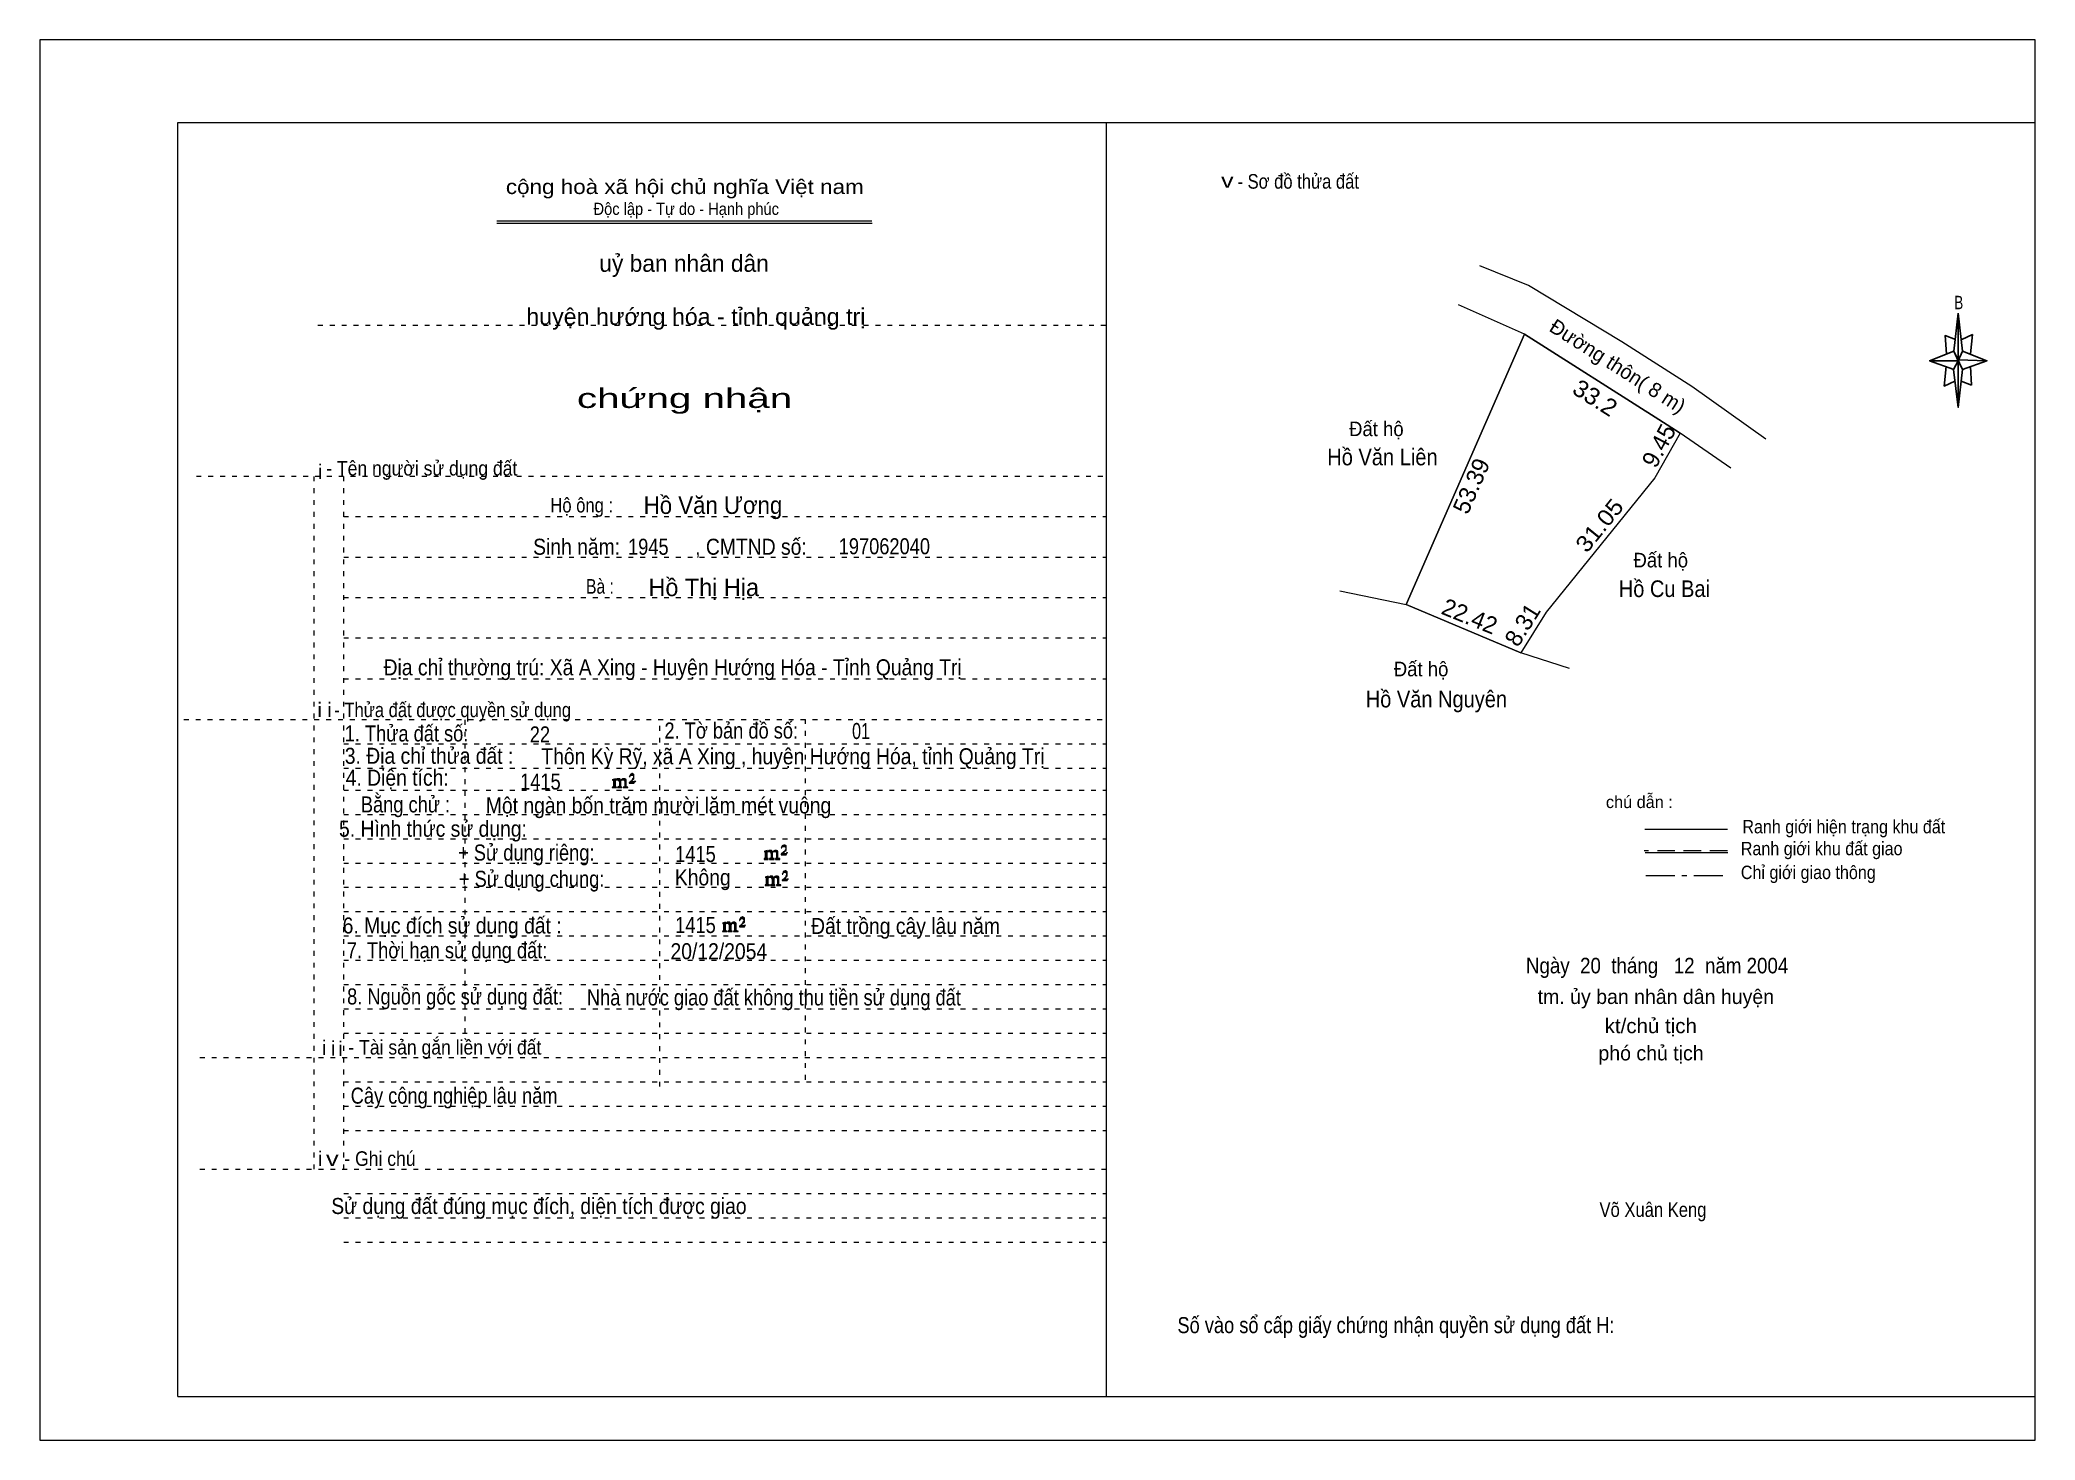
# Model space of a CAD drawing. Header units: centimetres. Extents: x -0.5 to 40.6, y -0.5 to 28.3.
import ezdxf
from ezdxf.enums import TextEntityAlignment as Align

# ---------------------------------------------------------------- set-up
doc = ezdxf.new("R2010")
doc.units = ezdxf.units.CM
doc.header["$LTSCALE"] = 0.12
for name, pattern in [('DOT_DASHED', [7.7, 5, -1.2, 0.3, -1.2]), ('DOTTED', [1.5, 0.3, -1.2]), ('MEDIUM_DASHED', [4.5, 3, -1.5])]:
    doc.linetypes.add(name, pattern=pattern)
for name, color, linetype, lineweight in [('1', 7, 'DOTTED', 13), ('5', 7, 'Continuous', 13), ('50', 7, 'Continuous', 25)]:
    doc.layers.add(name, color=color, linetype=linetype, lineweight=lineweight)

msp = doc.modelspace()

# ---------------------------------------------------------------- hatches: boundary and pattern name
at = {"layer": '50'}
for points in [[(11.74, 12.97), (11.77, 13.02), (11.77, 13.02), (11.76, 13), (11.74, 13), (11.73, 13), (11.68, 13), (11.71, 13.04), (11.72, 13.05), (11.74, 13.06), (11.74, 13.08), (11.74, 13.1), (11.74, 13.12), (11.74, 13.13), (11.74, 13.15), (11.73, 13.16), (11.72, 13.16), (11.71, 13.17), (11.7, 13.17), (11.68, 13.16), (11.68, 13.16), (11.67, 13.15), (11.66, 13.13), (11.64, 13.11), (11.66, 13.11), (11.66, 13.13), (11.67, 13.13), (11.68, 13.14), (11.7, 13.14), (11.71, 13.14), (11.72, 13.13), (11.73, 13.13), (11.73, 13.1), (11.73, 13.08), (11.71, 13.06), (11.71, 13.04), (11.7, 13.03), (11.64, 12.98), (11.64, 12.97)], [(11.32, 12.91), (11.32, 12.9), (11.32, 12.89), (11.3, 12.89), (11.29, 12.89), (11.29, 12.88), (11.38, 12.88), (11.38, 12.89), (11.37, 12.89), (11.36, 12.89), (11.36, 12.9), (11.36, 12.91), (11.36, 13.02), (11.36, 13.03), (11.37, 13.04), (11.39, 13.04), (11.4, 13.04), (11.41, 13.04), (11.42, 13.03), (11.44, 13), (11.44, 12.91), (11.42, 12.9), (11.42, 12.89), (11.41, 12.89), (11.4, 12.89), (11.4, 12.88), (11.49, 12.88), (11.49, 12.89), (11.48, 12.89), (11.47, 12.89), (11.47, 12.9), (11.47, 12.91), (11.47, 13.02), (11.49, 13.04), (11.5, 13.04), (11.51, 13.04), (11.54, 13.04), (11.54, 13.03), (11.55, 13.02), (11.55, 13), (11.55, 12.91), (11.55, 12.9), (11.54, 12.89), (11.54, 12.89), (11.52, 12.89), (11.52, 12.88), (11.61, 12.88), (11.61, 12.89), (11.6, 12.89), (11.59, 12.89), (11.58, 12.9), (11.58, 12.91), (11.58, 12.98), (11.58, 13.03), (11.58, 13.04), (11.57, 13.05), (11.55, 13.06), (11.52, 13.06), (11.51, 13.06), (11.49, 13.05), (11.46, 13.03), (11.46, 13.04), (11.45, 13.06), (11.44, 13.06), (11.42, 13.06), (11.4, 13.06), (11.39, 13.06), (11.37, 13.04), (11.36, 13.04), (11.36, 13.03), (11.36, 13.03), (11.36, 13.04), (11.36, 13.06), (11.29, 13.04), (11.29, 13.04), (11.3, 13.04), (11.32, 13.03), (11.32, 13.02), (11.32, 13.01)], [(14.44, 11.44), (14.44, 11.43), (14.44, 11.42), (14.43, 11.42), (14.42, 11.42), (14.42, 11.4), (14.5, 11.4), (14.5, 11.42), (14.49, 11.42), (14.48, 11.42), (14.48, 11.43), (14.48, 11.44), (14.48, 11.55), (14.48, 11.56), (14.49, 11.57), (14.52, 11.57), (14.53, 11.57), (14.54, 11.57), (14.55, 11.56), (14.56, 11.52), (14.56, 11.44), (14.55, 11.43), (14.55, 11.42), (14.54, 11.42), (14.53, 11.42), (14.53, 11.4), (14.62, 11.4), (14.62, 11.42), (14.6, 11.42), (14.59, 11.42), (14.59, 11.43), (14.59, 11.44), (14.59, 11.55), (14.62, 11.57), (14.63, 11.57), (14.64, 11.57), (14.66, 11.57), (14.66, 11.56), (14.67, 11.55), (14.67, 11.52), (14.67, 11.44), (14.67, 11.43), (14.66, 11.42), (14.66, 11.42), (14.65, 11.42), (14.65, 11.4), (14.74, 11.4), (14.74, 11.42), (14.72, 11.42), (14.71, 11.42), (14.7, 11.43), (14.7, 11.44), (14.7, 11.51), (14.7, 11.56), (14.7, 11.57), (14.69, 11.58), (14.67, 11.59), (14.65, 11.59), (14.64, 11.59), (14.62, 11.58), (14.58, 11.56), (14.58, 11.57), (14.57, 11.59), (14.56, 11.59), (14.55, 11.59), (14.53, 11.59), (14.52, 11.59), (14.49, 11.57), (14.48, 11.57), (14.48, 11.56), (14.48, 11.56), (14.48, 11.57), (14.48, 11.59), (14.42, 11.57), (14.42, 11.57), (14.43, 11.57), (14.44, 11.56), (14.44, 11.55), (14.44, 11.54)], [(14.87, 11.5), (14.89, 11.55), (14.89, 11.55), (14.88, 11.52), (14.87, 11.52), (14.86, 11.52), (14.8, 11.52), (14.84, 11.57), (14.85, 11.58), (14.87, 11.59), (14.87, 11.61), (14.87, 11.62), (14.87, 11.65), (14.87, 11.66), (14.87, 11.68), (14.86, 11.69), (14.85, 11.69), (14.84, 11.7), (14.82, 11.7), (14.8, 11.69), (14.8, 11.69), (14.79, 11.68), (14.78, 11.66), (14.77, 11.64), (14.78, 11.64), (14.78, 11.66), (14.79, 11.66), (14.8, 11.67), (14.82, 11.67), (14.84, 11.67), (14.85, 11.66), (14.86, 11.66), (14.86, 11.62), (14.86, 11.61), (14.84, 11.59), (14.84, 11.57), (14.82, 11.56), (14.77, 11.51), (14.77, 11.5)], [(14.89, 10.97), (14.91, 11.01), (14.91, 11.01), (14.9, 10.99), (14.89, 10.99), (14.88, 10.99), (14.82, 10.99), (14.86, 11.04), (14.87, 11.05), (14.89, 11.06), (14.89, 11.08), (14.89, 11.09), (14.89, 11.11), (14.89, 11.12), (14.89, 11.15), (14.88, 11.16), (14.87, 11.16), (14.86, 11.17), (14.85, 11.17), (14.82, 11.16), (14.82, 11.16), (14.81, 11.15), (14.8, 11.12), (14.79, 11.1), (14.8, 11.1), (14.8, 11.12), (14.81, 11.12), (14.82, 11.14), (14.85, 11.14), (14.86, 11.14), (14.87, 11.12), (14.88, 11.12), (14.88, 11.09), (14.88, 11.08), (14.86, 11.06), (14.86, 11.04), (14.85, 11.02), (14.79, 10.98), (14.79, 10.97)], [(14.46, 10.9), (14.46, 10.89), (14.46, 10.88), (14.45, 10.88), (14.44, 10.88), (14.44, 10.87), (14.53, 10.87), (14.53, 10.88), (14.52, 10.88), (14.5, 10.88), (14.5, 10.89), (14.5, 10.9), (14.5, 11.01), (14.5, 11.02), (14.52, 11.04), (14.54, 11.04), (14.55, 11.04), (14.56, 11.04), (14.57, 11.02), (14.58, 10.99), (14.58, 10.9), (14.57, 10.89), (14.57, 10.88), (14.56, 10.88), (14.55, 10.88), (14.55, 10.87), (14.64, 10.87), (14.64, 10.88), (14.63, 10.88), (14.62, 10.88), (14.62, 10.89), (14.62, 10.9), (14.62, 11.01), (14.64, 11.04), (14.65, 11.04), (14.66, 11.04), (14.68, 11.04), (14.68, 11.02), (14.69, 11.01), (14.69, 10.99), (14.69, 10.9), (14.69, 10.89), (14.68, 10.88), (14.68, 10.88), (14.67, 10.88), (14.67, 10.87), (14.76, 10.87), (14.76, 10.88), (14.75, 10.88), (14.74, 10.88), (14.72, 10.89), (14.72, 10.9), (14.72, 10.98), (14.72, 11.02), (14.72, 11.04), (14.71, 11.05), (14.69, 11.06), (14.67, 11.06), (14.66, 11.06), (14.64, 11.05), (14.6, 11.02), (14.6, 11.04), (14.59, 11.06), (14.58, 11.06), (14.57, 11.06), (14.55, 11.06), (14.54, 11.06), (14.52, 11.04), (14.5, 11.04), (14.5, 11.02), (14.5, 11.02), (14.5, 11.04), (14.5, 11.06), (14.44, 11.04), (14.44, 11.04), (14.45, 11.04), (14.46, 11.02), (14.46, 11.01), (14.46, 11)], [(13.58, 9.95), (13.58, 9.94), (13.58, 9.93), (13.57, 9.93), (13.56, 9.93), (13.56, 9.92), (13.65, 9.92), (13.65, 9.93), (13.64, 9.93), (13.62, 9.93), (13.62, 9.94), (13.62, 9.95), (13.62, 10.06), (13.62, 10.07), (13.64, 10.09), (13.66, 10.09), (13.67, 10.09), (13.68, 10.09), (13.69, 10.07), (13.7, 10.04), (13.7, 9.95), (13.69, 9.94), (13.69, 9.93), (13.68, 9.93), (13.67, 9.93), (13.67, 9.92), (13.76, 9.92), (13.76, 9.93), (13.75, 9.93), (13.74, 9.93), (13.74, 9.94), (13.74, 9.95), (13.74, 10.06), (13.76, 10.09), (13.77, 10.09), (13.78, 10.09), (13.8, 10.09), (13.8, 10.07), (13.81, 10.06), (13.81, 10.04), (13.81, 9.95), (13.81, 9.94), (13.8, 9.93), (13.8, 9.93), (13.79, 9.93), (13.79, 9.92), (13.88, 9.92), (13.88, 9.93), (13.87, 9.93), (13.86, 9.93), (13.84, 9.94), (13.84, 9.95), (13.84, 10.03), (13.84, 10.07), (13.84, 10.09), (13.83, 10.1), (13.81, 10.11), (13.79, 10.11), (13.78, 10.11), (13.76, 10.1), (13.72, 10.07), (13.72, 10.09), (13.71, 10.11), (13.7, 10.11), (13.69, 10.11), (13.67, 10.11), (13.66, 10.11), (13.64, 10.09), (13.62, 10.09), (13.62, 10.07), (13.62, 10.07), (13.62, 10.09), (13.62, 10.11), (13.56, 10.09), (13.56, 10.09), (13.57, 10.09), (13.58, 10.07), (13.58, 10.06), (13.58, 10.05)], [(14.01, 10.02), (14.03, 10.06), (14.03, 10.06), (14.02, 10.04), (14.01, 10.04), (14, 10.04), (13.94, 10.04), (13.98, 10.09), (13.99, 10.1), (14.01, 10.11), (14.01, 10.13), (14.01, 10.14), (14.01, 10.16), (14.01, 10.17), (14.01, 10.2), (14, 10.21), (13.99, 10.21), (13.98, 10.22), (13.97, 10.22), (13.94, 10.21), (13.94, 10.21), (13.93, 10.2), (13.92, 10.17), (13.91, 10.15), (13.92, 10.15), (13.92, 10.17), (13.93, 10.17), (13.94, 10.19), (13.97, 10.19), (13.98, 10.19), (13.99, 10.17), (14, 10.17), (14, 10.14), (14, 10.13), (13.98, 10.11), (13.98, 10.09), (13.97, 10.07), (13.91, 10.03), (13.91, 10.02)]]:
    msp.add_hatch(color=256, dxfattribs=at).paths.add_polyline_path(points)

# ---------------------------------------------------------------- linework, layer by layer
at = {"layer": '1', "linetype": 'Continuous'}
for p, q in [((2.36, 0.36), (2.36, 26.56)), ((2.36, 26.56), (40.56, 26.56)), ((21.46, 0.36), (21.46, 26.56)), ((40.56, 0.36), (40.56, 26.56)), ((8.92, 24.54), (16.63, 24.54)), ((8.92, 24.49), (16.64, 24.49)), ((2.36, 0.36), (40.56, 0.36))]:
    msp.add_line(p, q, dxfattribs=at)
at = {"layer": '1'}
for p, q in [((5.24, 22.39), (21.46, 22.39)), ((2.74, 19.29), (21.46, 19.29)), ((5.16, 5.03), (5.16, 19.29)), ((5.77, 5.03), (5.77, 19.29)), ((5.77, 18.46), (21.46, 18.46)), ((5.77, 17.62), (21.46, 17.62)), ((5.77, 16.79), (21.46, 16.79)), ((5.77, 15.96), (21.46, 15.96)), ((5.77, 15.12), (21.46, 15.12)), ((2.48, 14.28), (21.46, 14.28)), ((8.27, 7.83), (8.27, 14.28)), ((12.27, 6.73), (12.27, 14.28)), ((15.27, 6.87), (15.27, 14.28)), ((5.77, 13.78), (21.46, 13.78)), ((5.77, 13.28), (21.46, 13.28)), ((5.77, 12.83), (21.46, 12.83)), ((5.77, 12.33), (21.46, 12.33)), ((5.77, 11.83), (21.46, 11.83)), ((5.77, 11.33), (21.46, 11.33)), ((5.77, 10.83), (21.46, 10.83)), ((5.77, 10.33), (21.46, 10.33)), ((5.77, 9.83), (21.46, 9.83)), ((5.77, 9.33), (21.46, 9.33)), ((5.77, 8.83), (21.46, 8.83)), ((5.77, 8.33), (21.46, 8.33)), ((5.77, 7.83), (21.46, 7.83)), ((2.81, 7.33), (21.46, 7.33)), ((5.77, 6.83), (21.46, 6.83)), ((5.77, 6.33), (21.46, 6.33)), ((5.77, 5.83), (21.46, 5.83)), ((2.81, 5.03), (21.46, 5.03)), ((5.77, 4.53), (21.46, 4.53)), ((5.77, 4.03), (21.46, 4.03)), ((5.77, 3.53), (21.46, 3.53))]:
    msp.add_line(p, q, dxfattribs=at)
at = {"layer": '1', "linetype": 'Continuous'}
msp.add_lwpolyline([(-0.48, -0.54), (40.56, -0.54), (40.56, 28.26), (-0.48, 28.26)], close=True, dxfattribs=at)
at = {"layer": '5'}
for p, q in [((30.14, 23.21), (29.14, 23.61)), ((32.06, 22.05), (30.14, 23.21)), ((30.06, 22.21), (28.7, 22.81)), ((33.5, 21.13), (32.06, 22.05)), ((35.02, 20.05), (33.5, 21.13)), ((34.3, 19.45), (33.26, 20.17)), ((26.26, 16.93), (27.62, 16.65)), ((30.98, 15.33), (29.98, 15.65))]:
    msp.add_line(p, q, dxfattribs=at)
for points in [[(30.06, 22.21), (27.62, 16.65), (29.98, 15.65)], [(33.26, 20.17), (32.82, 20.45), (30.06, 22.21)], [(33.26, 20.17), (32.74, 19.25), (30.5, 16.49), (29.98, 15.65)]]:
    msp.add_lwpolyline(points, dxfattribs=at)
msp.add_lwpolyline([(30.06, 22.21), (32.82, 20.45), (33.26, 20.17), (32.74, 19.25), (30.5, 16.49), (29.98, 15.65), (27.62, 16.65)], close=True, dxfattribs=at)
at = {"layer": '50'}
for p, q in [((38.89, 21.86), (38.98, 22.64)), ((39.07, 21.86), (39.57, 21.66)), ((38.89, 21.48), (38.39, 21.66)), ((39.07, 21.48), (38.98, 20.7)), ((39.23, 21.54), (39.25, 21.16)), ((39.25, 21.16), (39.04, 21.24))]:
    msp.add_line(p, q, dxfattribs=at)
at = {"layer": '50', "lineweight": 13}
for p, q in [((34.23, 12.02), (32.53, 12.02)), ((34.24, 11.54), (32.54, 11.54))]:
    msp.add_line(p, q, dxfattribs=at)
at = {"layer": '50', "linetype": 'MEDIUM_DASHED', "lineweight": 13}
msp.add_line((34.23, 11.58), (32.52, 11.58), dxfattribs=at)
at = {"layer": '50', "linetype": 'DOT_DASHED', "lineweight": 13}
msp.add_line((32.55, 11.07), (34.26, 11.07), dxfattribs=at)
at = {"layer": '50'}
for points in [[(38.98, 22.64), (39.07, 21.86), (38.98, 21.66)], [(38.98, 21.66), (38.39, 21.66), (38.89, 21.86), (39.07, 21.48), (39.57, 21.66), (38.98, 21.68)], [(38.98, 21.66), (38.98, 20.7), (38.88, 21.48)]]:
    msp.add_lwpolyline(points, close=True, dxfattribs=at)
for points in [[(38.92, 22.1), (38.71, 22.18), (38.74, 21.8)], [(39.05, 22.1), (39.27, 22.2), (39.23, 21.8)], [(38.98, 21.66), (38.89, 21.86), (38.39, 21.66)], [(38.73, 21.54), (38.69, 21.14), (38.91, 21.24)], [(38.98, 21.66), (39.07, 21.48), (39.57, 21.66)]]:
    msp.add_lwpolyline(points, dxfattribs=at)
at = {"layer": '50', "lineweight": 13}
for points in [[(11.74, 12.97), (11.77, 13.02), (11.77, 13.02), (11.76, 13), (11.74, 13), (11.73, 13), (11.68, 13), (11.71, 13.04), (11.72, 13.05), (11.74, 13.06), (11.74, 13.08), (11.74, 13.1), (11.74, 13.12), (11.74, 13.13), (11.74, 13.15), (11.73, 13.16), (11.72, 13.16), (11.71, 13.17), (11.7, 13.17), (11.68, 13.16), (11.68, 13.16), (11.67, 13.15), (11.66, 13.13), (11.64, 13.11), (11.66, 13.11), (11.66, 13.13), (11.67, 13.13), (11.68, 13.14), (11.7, 13.14), (11.71, 13.14), (11.72, 13.13), (11.73, 13.13), (11.73, 13.1), (11.73, 13.08), (11.71, 13.06), (11.71, 13.04), (11.7, 13.03), (11.64, 12.98), (11.64, 12.97)], [(11.32, 12.91), (11.32, 12.9), (11.32, 12.89), (11.3, 12.89), (11.29, 12.89), (11.29, 12.88), (11.38, 12.88), (11.38, 12.89), (11.37, 12.89), (11.36, 12.89), (11.36, 12.9), (11.36, 12.91), (11.36, 13.02), (11.36, 13.03), (11.37, 13.04), (11.39, 13.04), (11.4, 13.04), (11.41, 13.04), (11.42, 13.03), (11.44, 13), (11.44, 12.91), (11.42, 12.9), (11.42, 12.89), (11.41, 12.89), (11.4, 12.89), (11.4, 12.88), (11.49, 12.88), (11.49, 12.89), (11.48, 12.89), (11.47, 12.89), (11.47, 12.9), (11.47, 12.91), (11.47, 13.02), (11.49, 13.04), (11.5, 13.04), (11.51, 13.04), (11.54, 13.04), (11.54, 13.03), (11.55, 13.02), (11.55, 13), (11.55, 12.91), (11.55, 12.9), (11.54, 12.89), (11.54, 12.89), (11.52, 12.89), (11.52, 12.88), (11.61, 12.88), (11.61, 12.89), (11.6, 12.89), (11.59, 12.89), (11.58, 12.9), (11.58, 12.91), (11.58, 12.98), (11.58, 13.03), (11.58, 13.04), (11.57, 13.05), (11.55, 13.06), (11.52, 13.06), (11.51, 13.06), (11.49, 13.05), (11.46, 13.03), (11.46, 13.04), (11.45, 13.06), (11.44, 13.06), (11.42, 13.06), (11.4, 13.06), (11.39, 13.06), (11.37, 13.04), (11.36, 13.04), (11.36, 13.03), (11.36, 13.03), (11.36, 13.04), (11.36, 13.06), (11.29, 13.04), (11.29, 13.04), (11.3, 13.04), (11.32, 13.03), (11.32, 13.02), (11.32, 13.01)], [(14.44, 11.44), (14.44, 11.43), (14.44, 11.42), (14.43, 11.42), (14.42, 11.42), (14.42, 11.4), (14.5, 11.4), (14.5, 11.42), (14.49, 11.42), (14.48, 11.42), (14.48, 11.43), (14.48, 11.44), (14.48, 11.55), (14.48, 11.56), (14.49, 11.57), (14.52, 11.57), (14.53, 11.57), (14.54, 11.57), (14.55, 11.56), (14.56, 11.52), (14.56, 11.44), (14.55, 11.43), (14.55, 11.42), (14.54, 11.42), (14.53, 11.42), (14.53, 11.4), (14.62, 11.4), (14.62, 11.42), (14.6, 11.42), (14.59, 11.42), (14.59, 11.43), (14.59, 11.44), (14.59, 11.55), (14.62, 11.57), (14.63, 11.57), (14.64, 11.57), (14.66, 11.57), (14.66, 11.56), (14.67, 11.55), (14.67, 11.52), (14.67, 11.44), (14.67, 11.43), (14.66, 11.42), (14.66, 11.42), (14.65, 11.42), (14.65, 11.4), (14.74, 11.4), (14.74, 11.42), (14.72, 11.42), (14.71, 11.42), (14.7, 11.43), (14.7, 11.44), (14.7, 11.51), (14.7, 11.56), (14.7, 11.57), (14.69, 11.58), (14.67, 11.59), (14.65, 11.59), (14.64, 11.59), (14.62, 11.58), (14.58, 11.56), (14.58, 11.57), (14.57, 11.59), (14.56, 11.59), (14.55, 11.59), (14.53, 11.59), (14.52, 11.59), (14.49, 11.57), (14.48, 11.57), (14.48, 11.56), (14.48, 11.56), (14.48, 11.57), (14.48, 11.59), (14.42, 11.57), (14.42, 11.57), (14.43, 11.57), (14.44, 11.56), (14.44, 11.55), (14.44, 11.54)], [(14.87, 11.5), (14.89, 11.55), (14.89, 11.55), (14.88, 11.52), (14.87, 11.52), (14.86, 11.52), (14.8, 11.52), (14.84, 11.57), (14.85, 11.58), (14.87, 11.59), (14.87, 11.61), (14.87, 11.62), (14.87, 11.65), (14.87, 11.66), (14.87, 11.68), (14.86, 11.69), (14.85, 11.69), (14.84, 11.7), (14.82, 11.7), (14.8, 11.69), (14.8, 11.69), (14.79, 11.68), (14.78, 11.66), (14.77, 11.64), (14.78, 11.64), (14.78, 11.66), (14.79, 11.66), (14.8, 11.67), (14.82, 11.67), (14.84, 11.67), (14.85, 11.66), (14.86, 11.66), (14.86, 11.62), (14.86, 11.61), (14.84, 11.59), (14.84, 11.57), (14.82, 11.56), (14.77, 11.51), (14.77, 11.5)], [(14.89, 10.97), (14.91, 11.01), (14.91, 11.01), (14.9, 10.99), (14.89, 10.99), (14.88, 10.99), (14.82, 10.99), (14.86, 11.04), (14.87, 11.05), (14.89, 11.06), (14.89, 11.08), (14.89, 11.09), (14.89, 11.11), (14.89, 11.12), (14.89, 11.15), (14.88, 11.16), (14.87, 11.16), (14.86, 11.17), (14.85, 11.17), (14.82, 11.16), (14.82, 11.16), (14.81, 11.15), (14.8, 11.12), (14.79, 11.1), (14.8, 11.1), (14.8, 11.12), (14.81, 11.12), (14.82, 11.14), (14.85, 11.14), (14.86, 11.14), (14.87, 11.12), (14.88, 11.12), (14.88, 11.09), (14.88, 11.08), (14.86, 11.06), (14.86, 11.04), (14.85, 11.02), (14.79, 10.98), (14.79, 10.97)], [(14.46, 10.9), (14.46, 10.89), (14.46, 10.88), (14.45, 10.88), (14.44, 10.88), (14.44, 10.87), (14.53, 10.87), (14.53, 10.88), (14.52, 10.88), (14.5, 10.88), (14.5, 10.89), (14.5, 10.9), (14.5, 11.01), (14.5, 11.02), (14.52, 11.04), (14.54, 11.04), (14.55, 11.04), (14.56, 11.04), (14.57, 11.02), (14.58, 10.99), (14.58, 10.9), (14.57, 10.89), (14.57, 10.88), (14.56, 10.88), (14.55, 10.88), (14.55, 10.87), (14.64, 10.87), (14.64, 10.88), (14.63, 10.88), (14.62, 10.88), (14.62, 10.89), (14.62, 10.9), (14.62, 11.01), (14.64, 11.04), (14.65, 11.04), (14.66, 11.04), (14.68, 11.04), (14.68, 11.02), (14.69, 11.01), (14.69, 10.99), (14.69, 10.9), (14.69, 10.89), (14.68, 10.88), (14.68, 10.88), (14.67, 10.88), (14.67, 10.87), (14.76, 10.87), (14.76, 10.88), (14.75, 10.88), (14.74, 10.88), (14.72, 10.89), (14.72, 10.9), (14.72, 10.98), (14.72, 11.02), (14.72, 11.04), (14.71, 11.05), (14.69, 11.06), (14.67, 11.06), (14.66, 11.06), (14.64, 11.05), (14.6, 11.02), (14.6, 11.04), (14.59, 11.06), (14.58, 11.06), (14.57, 11.06), (14.55, 11.06), (14.54, 11.06), (14.52, 11.04), (14.5, 11.04), (14.5, 11.02), (14.5, 11.02), (14.5, 11.04), (14.5, 11.06), (14.44, 11.04), (14.44, 11.04), (14.45, 11.04), (14.46, 11.02), (14.46, 11.01), (14.46, 11)], [(13.58, 9.95), (13.58, 9.94), (13.58, 9.93), (13.57, 9.93), (13.56, 9.93), (13.56, 9.92), (13.65, 9.92), (13.65, 9.93), (13.64, 9.93), (13.62, 9.93), (13.62, 9.94), (13.62, 9.95), (13.62, 10.06), (13.62, 10.07), (13.64, 10.09), (13.66, 10.09), (13.67, 10.09), (13.68, 10.09), (13.69, 10.07), (13.7, 10.04), (13.7, 9.95), (13.69, 9.94), (13.69, 9.93), (13.68, 9.93), (13.67, 9.93), (13.67, 9.92), (13.76, 9.92), (13.76, 9.93), (13.75, 9.93), (13.74, 9.93), (13.74, 9.94), (13.74, 9.95), (13.74, 10.06), (13.76, 10.09), (13.77, 10.09), (13.78, 10.09), (13.8, 10.09), (13.8, 10.07), (13.81, 10.06), (13.81, 10.04), (13.81, 9.95), (13.81, 9.94), (13.8, 9.93), (13.8, 9.93), (13.79, 9.93), (13.79, 9.92), (13.88, 9.92), (13.88, 9.93), (13.87, 9.93), (13.86, 9.93), (13.84, 9.94), (13.84, 9.95), (13.84, 10.03), (13.84, 10.07), (13.84, 10.09), (13.83, 10.1), (13.81, 10.11), (13.79, 10.11), (13.78, 10.11), (13.76, 10.1), (13.72, 10.07), (13.72, 10.09), (13.71, 10.11), (13.7, 10.11), (13.69, 10.11), (13.67, 10.11), (13.66, 10.11), (13.64, 10.09), (13.62, 10.09), (13.62, 10.07), (13.62, 10.07), (13.62, 10.09), (13.62, 10.11), (13.56, 10.09), (13.56, 10.09), (13.57, 10.09), (13.58, 10.07), (13.58, 10.06), (13.58, 10.05)], [(14.01, 10.02), (14.03, 10.06), (14.03, 10.06), (14.02, 10.04), (14.01, 10.04), (14, 10.04), (13.94, 10.04), (13.98, 10.09), (13.99, 10.1), (14.01, 10.11), (14.01, 10.13), (14.01, 10.14), (14.01, 10.16), (14.01, 10.17), (14.01, 10.2), (14, 10.21), (13.99, 10.21), (13.98, 10.22), (13.97, 10.22), (13.94, 10.21), (13.94, 10.21), (13.93, 10.2), (13.92, 10.17), (13.91, 10.15), (13.92, 10.15), (13.92, 10.17), (13.93, 10.17), (13.94, 10.19), (13.97, 10.19), (13.98, 10.19), (13.99, 10.17), (14, 10.17), (14, 10.14), (14, 10.13), (13.98, 10.11), (13.98, 10.09), (13.97, 10.07), (13.91, 10.03), (13.91, 10.02)]]:
    msp.add_lwpolyline(points, close=True, dxfattribs=at)

# ---------------------------------------------------------------- texts
at = {"layer": '1'}
for s, height, width, p in [('v', 0.3, 1.3, (23.945, 25.22)), ('- Sơ đồ thửa đất ', 0.3, 0.85, (25.45, 25.2)), ('cộng hoà xã hội chủ nghĩa Việt nam', 0.3, 1.15, (12.785, 25.09)), ('Độc lập - Tự do - Hạnh phúc', 0.25, 0.9, (12.815, 24.66)), ('chứng nhận', 0.4, 1.55, (12.78, 20.69)), ('- Tên người sử dụng đất', 0.3, 0.9, (7.375, 19.3)), ('- Thửa đất được quyền sử dụng', 0.3, 0.85, (8.01, 14.33)), ('- Tài sản gắn liền với đất ', 0.3, 0.9, (7.9, 7.39)), ('- Ghi chú', 0.3, 0.9, (6.515, 5.1)), ('v', 0.3, 1.3, (5.535, 5.1))]:
    msp.add_text(s, height=height, dxfattribs=dict(at, width=width)).set_placement(p, align=Align.CENTER)
for s, height, p in [('uỷ ban nhân dân', 0.35, (12.77, 23.49)), ('i', 0.3, (5.285, 19.23)), ('i', 0.3, (5.275, 14.33)), ('i', 0.3, (5.475, 14.33)), ('i', 0.3, (5.365, 7.38)), ('i', 0.3, (5.555, 7.37)), ('i', 0.3, (5.705, 7.36)), ('i', 0.3, (5.285, 5.1))]:
    msp.add_text(s, height=height, dxfattribs=at).set_placement(p, align=Align.CENTER)
at = {"layer": '5'}
for s, height, rotation, p in [('Đường thôn( 8 m)', 0.3, 327.475, (31.894, 21.424)), ('9.45', 0.3499, 62, (32.975, 19.833)), ('53.39', 0.3499, 66.407, (29.124, 19.015)), ('22.42', 0.3499, 337.909, (28.864, 16.243)), ('8.31', 0.3499, 58, (30.165, 16.137))]:
    msp.add_text(s, height=height, rotation=rotation, dxfattribs=at).set_placement(p, align=Align.CENTER)
for s, height, rotation, width, p in [('33.2', 0.35, 327.628, 1.05, (31.416, 20.75)), ('31.05', 0.336, 50.882, 1.1, (31.73, 18.169)), ('Hồ Cu Bai', 0.342, 0.036, 0.9, (32.935, 16.801)), ('Hồ Văn Nguyên', 0.3421, 0.036, 0.9, (28.245, 14.531))]:
    msp.add_text(s, height=height, rotation=rotation, dxfattribs=dict(at, width=width)).set_placement(p, align=Align.CENTER)
for s, height, width, p in [('Đất hộ', 0.3, 0.95, (27.01, 20.11)), ('Hồ Văn Liên', 0.3427, 0.9, (27.135, 19.51)), ('Đất hộ', 0.3, 0.95, (32.86, 17.41)), ('Đất hộ', 0.3, 0.95, (27.93, 15.17)), ('Võ Xuân Keng', 0.3, 0.85, (32.7, 4.05))]:
    msp.add_text(s, height=height, dxfattribs=dict(at, width=width)).set_placement(p, align=Align.CENTER)
at = {"layer": '50'}
for s, height, width, p in [('B', 0.276, 0.75, (38.99, 22.72)), ('  huyện hướng hóa - tỉnh quảng trị', 0.34, 1.05, (12.88, 22.4)), ('Hồ Văn Ương', 0.36, 0.95, (13.365, 18.51)), ('Hộ ông :', 0.3, 0.85, (10.665, 18.54)), ('Sinh năm:              , CMTND số: ', 0.33, 0.9, (12.535, 17.67)), ('1945', 0.33, 0.85, (12.035, 17.67)), ('197062040', 0.33, 0.85, (16.89, 17.68)), ('Bà :', 0.3, 0.8, (11.04, 16.87)), ('Địa chỉ thường trú: Xã A Xing - Huyện Hướng Hóa - Tỉnh Quảng Trị', 0.33, 0.9, (12.535, 15.19)), ('1. Thửa đất số:  ', 0.33, 0.85, (7.165, 13.83)), ('22', 0.33, 0.85, (9.805, 13.81)), ('2. Tờ bản đồ số:  ', 0.33, 0.85, (13.845, 13.89)), ('01', 0.33, 0.75, (16.41, 13.88)), ('3. Địa chỉ thửa đất : ', 0.33, 0.9, (7.58, 13.37)), ('Thôn Kỳ Rỹ, xã A Xing , huyện Hướng Hóa, tỉnh Quảng Trị', 0.33, 0.9, (15.01, 13.36)), ('4. Diện tích: ', 0.33, 0.9, (6.925, 12.92)), ('1415', 0.33, 0.85, (9.815, 12.84)), ('Bằng chử :', 0.33, 0.85, (7.04, 12.37)), ('Một ngàn bốn trăm mười lăm mét vuông', 0.33, 0.9, (12.245, 12.35)), ('5. Hình thức sử dụng:', 0.33, 0.9, (7.605, 11.87)), ('Ranh giới hiện trạng khu đất', 0.275, 0.9, (36.625, 11.94)), ('+ Sử dụng riêng:', 0.33, 0.85, (9.525, 11.38)), ('1415', 0.33, 0.85, (13.005, 11.35)), ('Ranh giới khu đất giao', 0.275, 0.9, (36.17, 11.49)), ('+ Sử dụng chung:', 0.33, 0.85, (9.635, 10.84)), ('Không', 0.33, 0.9, (13.155, 10.87)), ('Chỉ giới giao thông', 0.275, 0.9, (35.895, 11)), ('6. Mục đích sử dụng đất :', 0.33, 0.9, (8, 9.88)), ('1415', 0.33, 0.85, (13.005, 9.89)), ('Đất trồng cây lâu năm', 0.33, 0.9, (17.325, 9.87)), ('7. Thời hạn sử dụng đất:', 0.33, 0.85, (7.895, 9.37)), ('20/12/2054', 0.33, 0.9, (13.485, 9.35)), ('Ngày  20  tháng   12  năm 2004', 0.32, 0.9, (32.785, 9.06)), ('8. Nguồn gốc sử dụng đất:', 0.33, 0.85, (8.06, 8.42)), ('Nhà nước giao đất không thu tiền sử dụng đất ', 0.33, 0.85, (14.67, 8.4)), ('kt/chủ tịch', 0.3, 1.05, (32.655, 7.83)), ('Cây công nghiệp lâu năm', 0.33, 0.85, (8.04, 6.38)), ('Sử dụng đất đúng mục đích, diện tích được giao', 0.33, 0.9, (9.785, 4.11)), ('Số vào sổ cấp giấy chứng nhận quyền sử dụng đất H: ', 0.33, 0.85, (27.465, 1.66))]:
    msp.add_text(s, height=height, dxfattribs=dict(at, width=width)).set_placement(p, align=Align.CENTER)
for s, height, p in [('Hồ Thị Hịa', 0.36, (13.175, 16.82)), ('chú dẫn :', 0.25, (32.42, 12.46)), ('tm. ủy ban nhân dân huyện ', 0.3, (32.815, 8.43)), ('phó chủ tịch', 0.3, (32.66, 7.27))]:
    msp.add_text(s, height=height, dxfattribs=at).set_placement(p, align=Align.CENTER)

doc.saveas('drawing.dxf')
